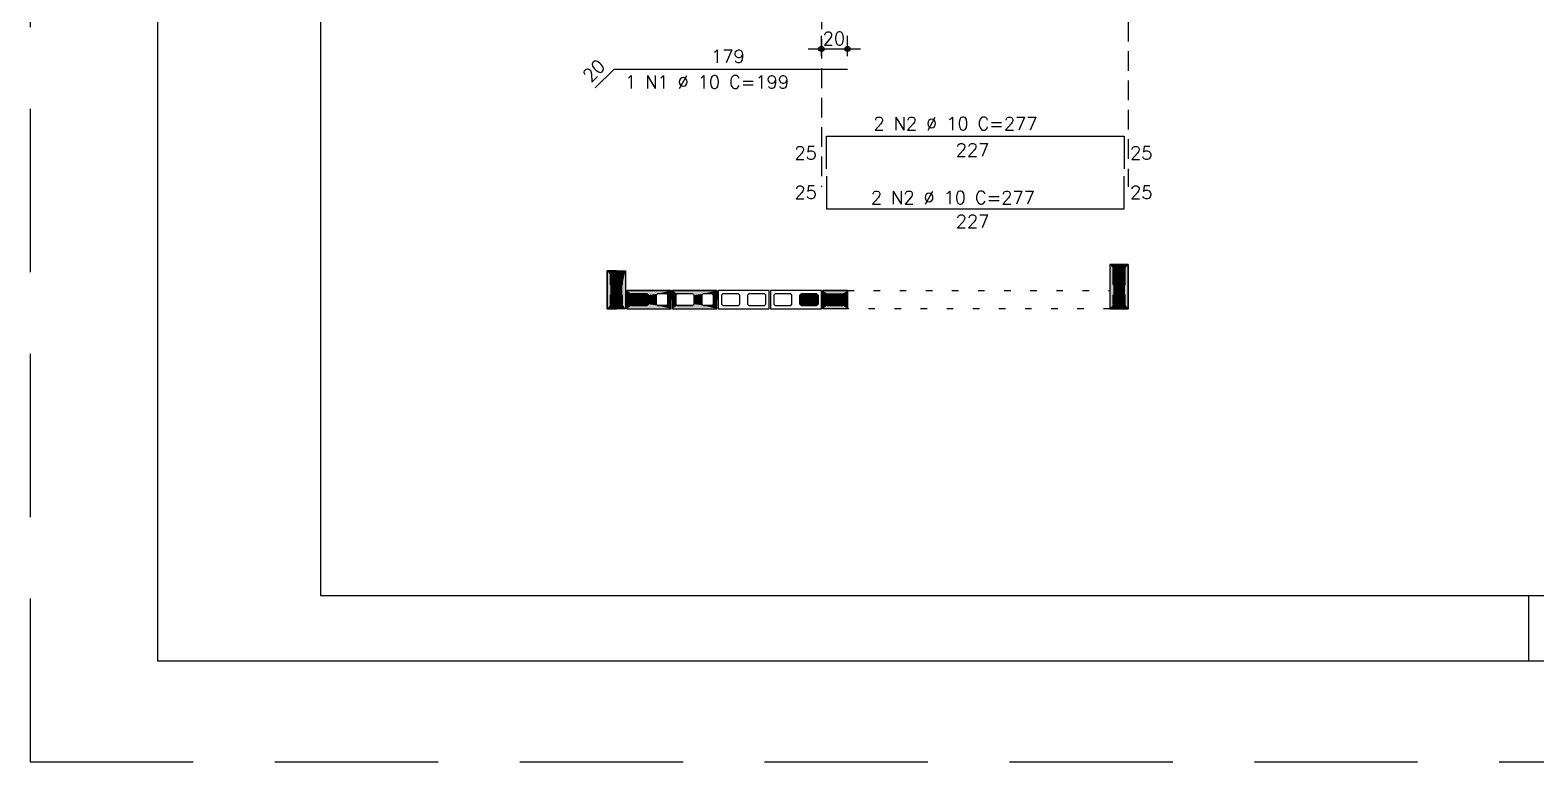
# Model space of a CAD drawing. Extents: x -1 to 122, y -1 to 61.
# Drawn here: x -1.06 to 22, y -1.45 to 9.76 of the extents above; entities that cross this region are included whole.
import ezdxf

# ---------------------------------------------------------------- set-up
doc = ezdxf.new("R2010")
doc.units = 0
doc.header["$MEASUREMENT"] = 0
for name, pattern in [('ESTILO_TQS_0001', [0.45, 0.3, -0.15]), ('ESTILO_TQS_0002', [0.4, 0.1, -0.3]), ('HIDDEN', [0.375, 0.25, -0.125])]:
    doc.linetypes.add(name, pattern=pattern)
doc.layers.get('0').update_dxf_attribs({"linetype": 'CONTINUOUS'})
doc.layers.get('Defpoints').update_dxf_attribs({"linetype": 'CONTINUOUS'})
for name, color, linetype in [('ARQ_FOLHA', 7, 'CONTINUOUS'), ('PENA_01', 1, 'CONTINUOUS'), ('PENA_02', 2, 'CONTINUOUS'), ('PENA_03', 3, 'CONTINUOUS'), ('PENA_05', 5, 'CONTINUOUS'), ('PENA_11', 252, 'CONTINUOUS'), ('PENA_21', 100, 'CONTINUOUS'), ('PENA_23', 50, 'CONTINUOUS'), ('PENA_27', 21, 'CONTINUOUS')]:
    doc.layers.add(name, color=color, linetype=linetype)
doc.styles.get("Standard").update_dxf_attribs({"font": 'ROMANS.SHX'})

# ---------------------------------------------------------------- blocks, each defined once
blk = doc.blocks.new('FOLHA A1+1 - 1102 X 594')
at = {"layer": 'ARQ_FOLHA', "color": 1}
blk.add_line((-979, 10), (-979, 0), dxfattribs=at)
for points in [[(-1189, 0), (0, 0), (0, 594), (-1189, 594)], [(-1164, 10), (-10, 10), (-10, 584), (-1164, 584)]]:
    blk.add_lwpolyline(points, close=True, dxfattribs=at)
at = {"layer": 'Defpoints', "color": 8, "linetype": 'HIDDEN', "ltscale": 100}
blk.add_lwpolyline([(-1208.5, 609.5), (-1208.5, -15.5), (19.5, -15.5), (19.5, 609.5)], close=True, dxfattribs=at)

msp = doc.modelspace()

# ---------------------------------------------------------------- linework, layer by layer
at = {"layer": 'PENA_01', "linetype": 'ESTILO_TQS_0001'}
for p, q in [((11.055, 15.019), (11.055, 7.354)), ((15.753, 14.384), (15.753, 7.354))]:
    msp.add_line(p, q, dxfattribs=at)
at = {"layer": 'PENA_01', "linetype": 'Continuous'}
for p, q in [((10.855, 9.468), (11.655, 9.468)), ((11.055, 9.355), (11.055, 9.668)), ((11.455, 9.355), (11.455, 9.668))]:
    msp.add_line(p, q, dxfattribs=at)
at = {"layer": 'PENA_01', "linetype": 'ESTILO_TQS_0001'}
for points in [[(7.845, 5.839), (7.825, 5.859), (7.825, 5.999), (7.845, 6.019), (7.985, 6.019), (8.005, 5.999), (8.005, 5.859), (7.985, 5.839), (7.845, 5.839)], [(7.845, 5.539), (7.825, 5.559), (7.825, 5.699), (7.845, 5.719), (7.985, 5.719), (8.005, 5.699), (8.005, 5.559), (7.985, 5.539), (7.845, 5.539)]]:
    msp.add_lwpolyline(points, dxfattribs=at)
at = {"layer": 'PENA_01', "linetype": 'Continuous'}
for points in [[(15.705, 5.859), (15.705, 6.099), (15.685, 6.119), (15.545, 6.119), (15.525, 6.099), (15.525, 5.859), (15.545, 5.839), (15.685, 5.839), (15.705, 5.859)], [(8.385, 5.719), (8.145, 5.719), (8.125, 5.699), (8.125, 5.559), (8.145, 5.539), (8.385, 5.539), (8.405, 5.559), (8.405, 5.699), (8.385, 5.719)], [(8.685, 5.719), (8.545, 5.719), (8.525, 5.699), (8.525, 5.559), (8.545, 5.539), (8.685, 5.539), (8.705, 5.559), (8.705, 5.699), (8.685, 5.719)], [(9.085, 5.719), (8.845, 5.719), (8.825, 5.699), (8.825, 5.559), (8.845, 5.539), (9.085, 5.539), (9.105, 5.559), (9.105, 5.699), (9.085, 5.719)], [(9.385, 5.719), (9.245, 5.719), (9.225, 5.699), (9.225, 5.559), (9.245, 5.539), (9.385, 5.539), (9.405, 5.559), (9.405, 5.699), (9.385, 5.719)], [(9.805, 5.699), (9.785, 5.719), (9.545, 5.719), (9.525, 5.699), (9.525, 5.559), (9.545, 5.539), (9.785, 5.539), (9.805, 5.559), (9.805, 5.699)], [(10.205, 5.699), (10.185, 5.719), (9.945, 5.719), (9.925, 5.699), (9.925, 5.559), (9.945, 5.539), (10.185, 5.539), (10.205, 5.559), (10.205, 5.699)], [(10.605, 5.699), (10.585, 5.719), (10.345, 5.719), (10.325, 5.699), (10.325, 5.559), (10.345, 5.539), (10.585, 5.539), (10.605, 5.559), (10.605, 5.699)], [(11.005, 5.699), (10.985, 5.719), (10.745, 5.719), (10.725, 5.699), (10.725, 5.559), (10.745, 5.539), (10.985, 5.539), (11.005, 5.559), (11.005, 5.699)], [(11.145, 5.719), (11.385, 5.719), (11.405, 5.699), (11.405, 5.559), (11.385, 5.539), (11.145, 5.539), (11.125, 5.559), (11.125, 5.699), (11.145, 5.719)], [(15.705, 5.559), (15.705, 5.699), (15.685, 5.719), (15.545, 5.719), (15.525, 5.699), (15.525, 5.559), (15.545, 5.539), (15.685, 5.539), (15.705, 5.559)]]:
    msp.add_lwpolyline(points, dxfattribs=at)
at = {"layer": 'PENA_02', "linetype": 'Continuous'}
for points in [[(7.775, 5.489), (7.775, 6.069), (8.055, 6.069), (8.055, 5.489), (7.775, 5.489)], [(15.755, 5.489), (15.755, 6.169), (15.475, 6.169), (15.475, 5.489), (15.755, 5.489)], [(8.755, 5.769), (8.075, 5.769), (8.075, 5.489), (8.755, 5.489), (8.755, 5.769)], [(9.455, 5.769), (8.775, 5.769), (8.775, 5.489), (9.455, 5.489), (9.455, 5.769)], [(10.255, 5.769), (9.475, 5.769), (9.475, 5.489), (10.255, 5.489), (10.255, 5.769)], [(11.055, 5.769), (10.275, 5.769), (10.275, 5.489), (11.055, 5.489), (11.055, 5.769)], [(11.075, 5.769), (11.455, 5.769), (11.455, 5.489), (11.075, 5.489), (11.075, 5.769)]]:
    msp.add_lwpolyline(points, dxfattribs=at)
for centre, radius in [((11.055, 9.468), 0.04), ((11.055, 9.468), 0.02), ((11.455, 9.468), 0.04), ((11.455, 9.468), 0.02)]:
    msp.add_circle(centre, radius, dxfattribs=at)
at = {"layer": 'PENA_03', "linetype": 'Continuous'}
for p, q in [((11.055, 9.155), (11.055, 9.155)), ((11.455, 9.155), (11.455, 9.155))]:
    msp.add_line(p, q, dxfattribs=at)
for points in [[(7.985, 6.019), (8.005, 5.999), (8.005, 5.859), (7.985, 5.839), (7.845, 5.839), (7.825, 5.859), (7.825, 5.999), (7.845, 6.019), (7.985, 6.019)], [(15.545, 5.839), (15.525, 5.859), (15.525, 6.099), (15.545, 6.119), (15.685, 6.119), (15.705, 6.099), (15.705, 5.859), (15.685, 5.839), (15.545, 5.839)], [(7.985, 5.719), (8.005, 5.699), (8.005, 5.559), (7.985, 5.539), (7.845, 5.539), (7.825, 5.559), (7.825, 5.699), (7.845, 5.719), (7.985, 5.719)], [(8.405, 5.559), (8.385, 5.539), (8.145, 5.539), (8.125, 5.559), (8.125, 5.699), (8.145, 5.719), (8.385, 5.719), (8.405, 5.699), (8.405, 5.559)], [(11.005, 5.559), (10.985, 5.539), (10.745, 5.539), (10.725, 5.559), (10.725, 5.699), (10.745, 5.719), (10.985, 5.719), (11.005, 5.699), (11.005, 5.559)], [(11.405, 5.559), (11.385, 5.539), (11.145, 5.539), (11.125, 5.559), (11.125, 5.699), (11.145, 5.719), (11.385, 5.719), (11.405, 5.699), (11.405, 5.559)], [(15.685, 5.719), (15.705, 5.699), (15.705, 5.559), (15.685, 5.539), (15.545, 5.539), (15.525, 5.559), (15.525, 5.699), (15.545, 5.719), (15.685, 5.719)]]:
    msp.add_lwpolyline(points, dxfattribs=at)
at = {"layer": 'PENA_03', "linetype": 'ESTILO_TQS_0002'}
msp.add_lwpolyline([(11.455, 5.769), (15.475, 5.769), (15.475, 5.489), (11.455, 5.489), (11.455, 5.769)], dxfattribs=at)
at = {"layer": 'PENA_03', "linetype": 'Continuous'}
for centre in [(15.615, 5.979), (7.915, 5.929), (7.915, 5.629), (8.265, 5.629), (10.865, 5.629), (11.265, 5.629), (15.615, 5.629)]:
    msp.add_circle(centre, 0.04, dxfattribs=at)
for points in [[(15.655, 5.979), (15.595, 6.013), (15.577, 5.992)], [(15.655, 5.979), (15.622, 6.018), (15.595, 6.013)], [(15.655, 5.979), (15.646, 6.004), (15.622, 6.018)], [(7.955, 5.929), (7.895, 5.963), (7.877, 5.942)], [(7.955, 5.929), (7.877, 5.942), (7.877, 5.915)], [(7.955, 5.929), (7.877, 5.915), (7.895, 5.894)], [(7.955, 5.929), (7.922, 5.968), (7.895, 5.963)], [(7.955, 5.929), (7.895, 5.894), (7.922, 5.889)], [(7.955, 5.929), (7.946, 5.954), (7.922, 5.968)], [(7.955, 5.929), (7.922, 5.889), (7.946, 5.903)], [(7.955, 5.929), (7.946, 5.903), (7.955, 5.929)], [(15.655, 5.979), (15.577, 5.992), (15.577, 5.965)], [(15.655, 5.979), (15.577, 5.965), (15.595, 5.944)], [(15.655, 5.979), (15.595, 5.944), (15.622, 5.939)], [(15.655, 5.979), (15.622, 5.939), (15.646, 5.953)], [(15.655, 5.979), (15.646, 5.953), (15.655, 5.979)], [(7.955, 5.629), (7.895, 5.663), (7.877, 5.642)], [(7.955, 5.629), (7.877, 5.642), (7.877, 5.615)], [(7.955, 5.629), (7.877, 5.615), (7.895, 5.594)], [(7.955, 5.629), (7.922, 5.668), (7.895, 5.663)], [(7.955, 5.629), (7.895, 5.594), (7.922, 5.589)], [(7.955, 5.629), (7.946, 5.654), (7.922, 5.668)], [(7.955, 5.629), (7.922, 5.589), (7.946, 5.603)], [(7.955, 5.629), (7.946, 5.603), (7.955, 5.629)], [(8.305, 5.629), (8.245, 5.663), (8.227, 5.642)], [(8.305, 5.629), (8.227, 5.642), (8.227, 5.615)], [(8.305, 5.629), (8.227, 5.615), (8.245, 5.594)], [(8.305, 5.629), (8.272, 5.668), (8.245, 5.663)], [(8.305, 5.629), (8.245, 5.594), (8.272, 5.589)], [(8.305, 5.629), (8.296, 5.654), (8.272, 5.668)], [(8.305, 5.629), (8.272, 5.589), (8.296, 5.603)], [(8.305, 5.629), (8.296, 5.603), (8.305, 5.629)], [(10.905, 5.629), (10.845, 5.663), (10.827, 5.642)], [(10.905, 5.629), (10.827, 5.642), (10.827, 5.615)], [(10.905, 5.629), (10.827, 5.615), (10.845, 5.594)], [(10.905, 5.629), (10.872, 5.668), (10.845, 5.663)], [(10.905, 5.629), (10.845, 5.594), (10.872, 5.589)], [(10.905, 5.629), (10.896, 5.654), (10.872, 5.668)], [(10.905, 5.629), (10.872, 5.589), (10.896, 5.603)], [(10.905, 5.629), (10.896, 5.603), (10.905, 5.629)], [(11.305, 5.629), (11.245, 5.663), (11.227, 5.642)], [(11.305, 5.629), (11.227, 5.642), (11.227, 5.615)], [(11.305, 5.629), (11.227, 5.615), (11.245, 5.594)], [(11.305, 5.629), (11.272, 5.668), (11.245, 5.663)], [(11.305, 5.629), (11.245, 5.594), (11.272, 5.589)], [(11.305, 5.629), (11.296, 5.654), (11.272, 5.668)], [(11.305, 5.629), (11.272, 5.589), (11.296, 5.603)], [(11.305, 5.629), (11.296, 5.603), (11.305, 5.629)], [(15.655, 5.629), (15.595, 5.663), (15.577, 5.642)], [(15.655, 5.629), (15.577, 5.642), (15.577, 5.615)], [(15.655, 5.629), (15.577, 5.615), (15.595, 5.594)], [(15.655, 5.629), (15.622, 5.668), (15.595, 5.663)], [(15.655, 5.629), (15.595, 5.594), (15.622, 5.589)], [(15.655, 5.629), (15.646, 5.654), (15.622, 5.668)], [(15.655, 5.629), (15.622, 5.589), (15.646, 5.603)], [(15.655, 5.629), (15.646, 5.603), (15.655, 5.629)]]:
    msp.add_solid(points, dxfattribs=at)
at = {"layer": 'PENA_05', "linetype": 'Continuous'}
for p, q in [((7.875, 9.155), (7.592, 8.872)), ((11.455, 9.155), (7.875, 9.155)), ((11.133, 7.631), (11.133, 8.131)), ((11.133, 8.131), (15.693, 8.131)), ((15.693, 8.131), (15.693, 7.631)), ((11.133, 7.517), (11.133, 7.017)), ((15.693, 7.017), (15.693, 7.517)), ((11.133, 7.017), (15.693, 7.017))]:
    msp.add_line(p, q, dxfattribs=at)
at = {"layer": 'PENA_11', "linetype": 'Continuous'}
for points in [[(7.985, 6.019), (7.845, 5.839), (7.825, 5.859)], [(7.985, 6.019), (7.825, 5.859), (7.825, 5.999)], [(7.985, 6.019), (7.825, 5.999), (7.845, 6.019)], [(7.985, 6.019), (7.985, 5.839), (7.845, 5.839)], [(7.985, 6.019), (7.845, 6.019), (7.985, 6.019)], [(7.985, 6.019), (8.005, 5.999), (8.005, 5.859)], [(7.985, 6.019), (8.005, 5.859), (7.985, 5.839)], [(15.545, 5.839), (15.525, 6.099), (15.545, 6.119)], [(15.545, 5.839), (15.525, 5.859), (15.525, 6.099)], [(15.545, 5.839), (15.545, 6.119), (15.685, 6.119)], [(15.545, 5.839), (15.685, 6.119), (15.705, 6.099)], [(15.545, 5.839), (15.705, 6.099), (15.705, 5.859)], [(15.545, 5.839), (15.705, 5.859), (15.685, 5.839)], [(15.545, 5.839), (15.685, 5.839), (15.545, 5.839)], [(7.985, 5.719), (7.845, 5.539), (7.825, 5.559)], [(7.985, 5.719), (7.825, 5.559), (7.825, 5.699)], [(7.985, 5.719), (7.825, 5.699), (7.845, 5.719)], [(7.985, 5.719), (7.985, 5.539), (7.845, 5.539)], [(7.985, 5.719), (7.845, 5.719), (7.985, 5.719)], [(7.985, 5.719), (8.005, 5.699), (8.005, 5.559)], [(7.985, 5.719), (8.005, 5.559), (7.985, 5.539)], [(8.405, 5.559), (8.125, 5.699), (8.145, 5.719)], [(8.405, 5.559), (8.125, 5.559), (8.125, 5.699)], [(8.405, 5.559), (8.145, 5.539), (8.125, 5.559)], [(8.405, 5.559), (8.145, 5.719), (8.385, 5.719)], [(8.405, 5.559), (8.385, 5.539), (8.145, 5.539)], [(8.405, 5.559), (8.385, 5.719), (8.405, 5.699)], [(8.405, 5.559), (8.405, 5.699), (8.405, 5.559)], [(11.005, 5.559), (10.725, 5.699), (10.745, 5.719)], [(11.005, 5.559), (10.725, 5.559), (10.725, 5.699)], [(11.005, 5.559), (10.745, 5.539), (10.725, 5.559)], [(11.005, 5.559), (10.745, 5.719), (10.985, 5.719)], [(11.005, 5.559), (10.985, 5.539), (10.745, 5.539)], [(11.005, 5.559), (10.985, 5.719), (11.005, 5.699)], [(11.005, 5.559), (11.005, 5.699), (11.005, 5.559)], [(11.405, 5.559), (11.125, 5.699), (11.145, 5.719)], [(11.405, 5.559), (11.125, 5.559), (11.125, 5.699)], [(11.405, 5.559), (11.145, 5.539), (11.125, 5.559)], [(11.405, 5.559), (11.145, 5.719), (11.385, 5.719)], [(11.405, 5.559), (11.385, 5.539), (11.145, 5.539)], [(11.405, 5.559), (11.385, 5.719), (11.405, 5.699)], [(11.405, 5.559), (11.405, 5.699), (11.405, 5.559)], [(15.685, 5.719), (15.545, 5.539), (15.525, 5.559)], [(15.685, 5.719), (15.525, 5.559), (15.525, 5.699)], [(15.685, 5.719), (15.525, 5.699), (15.545, 5.719)], [(15.685, 5.719), (15.685, 5.539), (15.545, 5.539)], [(15.685, 5.719), (15.545, 5.719), (15.685, 5.719)], [(15.685, 5.719), (15.705, 5.699), (15.705, 5.559)], [(15.685, 5.719), (15.705, 5.559), (15.685, 5.539)]]:
    msp.add_solid(points, dxfattribs=at)
at = {"layer": 'PENA_21', "linetype": 'Continuous'}
for points in [[(15.615, 5.489), (15.615, 5.539), (15.545, 5.539), (15.525, 5.559), (15.525, 5.699), (15.545, 5.719), (15.615, 5.719), (15.615, 5.839), (15.545, 5.839), (15.525, 5.859), (15.525, 6.099), (15.545, 6.119), (15.615, 6.119), (15.615, 6.169), (15.475, 6.169), (15.475, 5.489), (15.615, 5.489)], [(15.615, 5.489), (15.615, 5.539), (15.685, 5.539), (15.705, 5.559), (15.705, 5.699), (15.685, 5.719), (15.615, 5.719), (15.615, 5.839), (15.685, 5.839), (15.705, 5.859), (15.705, 6.099), (15.685, 6.119), (15.615, 6.119), (15.615, 6.169), (15.755, 6.169), (15.755, 5.489), (15.615, 5.489)], [(8.755, 5.629), (8.705, 5.629), (8.705, 5.699), (8.685, 5.719), (8.545, 5.719), (8.525, 5.699), (8.525, 5.629), (8.405, 5.629), (8.405, 5.699), (8.385, 5.719), (8.145, 5.719), (8.125, 5.699), (8.125, 5.629), (8.075, 5.629), (8.075, 5.769), (8.755, 5.769), (8.755, 5.629)], [(9.455, 5.629), (9.405, 5.629), (9.405, 5.699), (9.385, 5.719), (9.245, 5.719), (9.225, 5.699), (9.225, 5.629), (9.105, 5.629), (9.105, 5.699), (9.085, 5.719), (8.845, 5.719), (8.825, 5.699), (8.825, 5.629), (8.775, 5.629), (8.775, 5.769), (9.455, 5.769), (9.455, 5.629)], [(8.755, 5.629), (8.705, 5.629), (8.705, 5.559), (8.685, 5.539), (8.545, 5.539), (8.525, 5.559), (8.525, 5.629), (8.405, 5.629), (8.405, 5.559), (8.385, 5.539), (8.145, 5.539), (8.125, 5.559), (8.125, 5.629), (8.075, 5.629), (8.075, 5.489), (8.755, 5.489), (8.755, 5.629)], [(9.455, 5.629), (9.405, 5.629), (9.405, 5.559), (9.385, 5.539), (9.245, 5.539), (9.225, 5.559), (9.225, 5.629), (9.105, 5.629), (9.105, 5.559), (9.085, 5.539), (8.845, 5.539), (8.825, 5.559), (8.825, 5.629), (8.775, 5.629), (8.775, 5.489), (9.455, 5.489), (9.455, 5.629)]]:
    msp.add_lwpolyline(points, dxfattribs=at)
for points in [[(15.615, 6.169), (15.475, 6.169), (15.545, 6.119)], [(15.545, 6.119), (15.475, 6.169), (15.525, 6.099)], [(15.475, 6.169), (15.525, 5.559), (15.525, 6.099)], [(15.475, 5.489), (15.525, 5.559), (15.475, 6.169)], [(15.525, 6.099), (15.525, 5.559), (15.525, 5.699)], [(15.525, 6.099), (15.525, 5.859), (15.525, 5.699)], [(15.615, 6.119), (15.615, 6.169), (15.545, 6.119)], [(15.685, 6.119), (15.615, 6.119), (15.755, 6.169)], [(15.615, 6.119), (15.615, 6.169), (15.755, 6.169)], [(15.705, 6.099), (15.685, 6.119), (15.755, 6.169)], [(15.705, 5.859), (15.755, 6.169), (15.705, 5.699)], [(15.705, 5.699), (15.755, 6.169), (15.705, 5.559)], [(15.755, 6.169), (15.755, 5.489), (15.705, 5.559)], [(15.705, 5.859), (15.705, 6.099), (15.755, 6.169)], [(8.755, 5.769), (8.145, 5.719), (8.075, 5.769)], [(8.145, 5.719), (8.125, 5.699), (8.075, 5.769)], [(8.075, 5.769), (8.125, 5.699), (8.075, 5.629)], [(8.385, 5.719), (8.145, 5.719), (8.755, 5.769)], [(8.405, 5.699), (8.385, 5.719), (8.755, 5.769)], [(8.755, 5.769), (8.545, 5.719), (8.405, 5.699)], [(8.755, 5.769), (8.685, 5.719), (8.545, 5.719)], [(8.755, 5.769), (8.705, 5.699), (8.685, 5.719)], [(8.755, 5.769), (8.755, 5.629), (8.705, 5.629)], [(8.755, 5.769), (8.705, 5.629), (8.705, 5.699)], [(9.455, 5.769), (8.845, 5.719), (8.775, 5.769)], [(8.845, 5.719), (8.825, 5.699), (8.775, 5.769)], [(8.775, 5.769), (8.825, 5.699), (8.775, 5.629)], [(9.085, 5.719), (8.845, 5.719), (9.455, 5.769)], [(9.105, 5.699), (9.085, 5.719), (9.455, 5.769)], [(9.455, 5.769), (9.245, 5.719), (9.105, 5.699)], [(9.455, 5.769), (9.385, 5.719), (9.245, 5.719)], [(9.455, 5.769), (9.405, 5.699), (9.385, 5.719)], [(9.455, 5.769), (9.455, 5.629), (9.405, 5.629)], [(9.455, 5.769), (9.405, 5.629), (9.405, 5.699)], [(15.545, 5.719), (15.525, 5.859), (15.525, 5.699)], [(15.545, 5.719), (15.545, 5.839), (15.525, 5.859)], [(15.615, 5.719), (15.545, 5.839), (15.545, 5.719)], [(15.615, 5.719), (15.615, 5.839), (15.545, 5.839)], [(15.615, 5.719), (15.685, 5.839), (15.685, 5.719)], [(15.615, 5.719), (15.615, 5.839), (15.685, 5.839)], [(15.685, 5.839), (15.705, 5.859), (15.685, 5.719)], [(15.685, 5.719), (15.705, 5.859), (15.705, 5.699)], [(8.125, 5.699), (8.125, 5.629), (8.075, 5.629)], [(8.075, 5.489), (8.125, 5.559), (8.075, 5.629)], [(8.125, 5.559), (8.125, 5.629), (8.075, 5.629)], [(8.145, 5.539), (8.125, 5.559), (8.075, 5.489)], [(8.755, 5.489), (8.145, 5.539), (8.075, 5.489)], [(8.385, 5.539), (8.145, 5.539), (8.755, 5.489)], [(8.405, 5.559), (8.385, 5.539), (8.755, 5.489)], [(8.405, 5.629), (8.405, 5.699), (8.545, 5.719)], [(8.405, 5.629), (8.545, 5.719), (8.525, 5.699)], [(8.405, 5.629), (8.525, 5.699), (8.525, 5.629)], [(8.405, 5.629), (8.405, 5.559), (8.545, 5.539)], [(8.405, 5.629), (8.545, 5.539), (8.525, 5.559)], [(8.405, 5.629), (8.525, 5.559), (8.525, 5.629)], [(8.755, 5.489), (8.545, 5.539), (8.405, 5.559)], [(8.755, 5.489), (8.685, 5.539), (8.545, 5.539)], [(8.755, 5.489), (8.705, 5.559), (8.685, 5.539)], [(8.755, 5.489), (8.755, 5.629), (8.705, 5.629)], [(8.755, 5.489), (8.705, 5.629), (8.705, 5.559)], [(8.825, 5.699), (8.825, 5.629), (8.775, 5.629)], [(8.775, 5.489), (8.825, 5.559), (8.775, 5.629)], [(8.825, 5.559), (8.825, 5.629), (8.775, 5.629)], [(8.845, 5.539), (8.825, 5.559), (8.775, 5.489)], [(9.455, 5.489), (8.845, 5.539), (8.775, 5.489)], [(9.085, 5.539), (8.845, 5.539), (9.455, 5.489)], [(9.105, 5.559), (9.085, 5.539), (9.455, 5.489)], [(9.105, 5.629), (9.105, 5.699), (9.245, 5.719)], [(9.105, 5.629), (9.245, 5.719), (9.225, 5.699)], [(9.105, 5.629), (9.225, 5.699), (9.225, 5.629)], [(9.105, 5.629), (9.105, 5.559), (9.245, 5.539)], [(9.105, 5.629), (9.245, 5.539), (9.225, 5.559)], [(9.105, 5.629), (9.225, 5.559), (9.225, 5.629)], [(9.455, 5.489), (9.245, 5.539), (9.105, 5.559)], [(9.455, 5.489), (9.385, 5.539), (9.245, 5.539)], [(9.455, 5.489), (9.405, 5.559), (9.385, 5.539)], [(9.455, 5.489), (9.455, 5.629), (9.405, 5.629)], [(9.455, 5.489), (9.405, 5.629), (9.405, 5.559)], [(15.545, 5.539), (15.525, 5.559), (15.475, 5.489)], [(15.545, 5.539), (15.475, 5.489), (15.615, 5.489)], [(15.545, 5.539), (15.615, 5.489), (15.615, 5.539)], [(15.755, 5.489), (15.615, 5.489), (15.685, 5.539)], [(15.685, 5.539), (15.615, 5.489), (15.615, 5.539)], [(15.705, 5.559), (15.755, 5.489), (15.685, 5.539)]]:
    msp.add_solid(points, dxfattribs=at)
at = {"layer": 'PENA_23', "linetype": 'Continuous'}
for points in [[(11.405, 5.629), (11.455, 5.629), (11.455, 5.769), (11.075, 5.769), (11.075, 5.629), (11.125, 5.629), (11.125, 5.699), (11.145, 5.719), (11.385, 5.719), (11.405, 5.699), (11.405, 5.629)], [(11.405, 5.629), (11.455, 5.629), (11.455, 5.489), (11.075, 5.489), (11.075, 5.629), (11.125, 5.629), (11.125, 5.559), (11.145, 5.539), (11.385, 5.539), (11.405, 5.559), (11.405, 5.629)]]:
    msp.add_lwpolyline(points, dxfattribs=at)
for points in [[(11.455, 5.769), (11.075, 5.769), (11.145, 5.719)], [(11.075, 5.769), (11.075, 5.629), (11.125, 5.629)], [(11.075, 5.769), (11.125, 5.629), (11.125, 5.699)], [(11.075, 5.769), (11.125, 5.699), (11.145, 5.719)], [(11.455, 5.769), (11.145, 5.719), (11.385, 5.719)], [(11.455, 5.769), (11.385, 5.719), (11.405, 5.699)], [(11.455, 5.769), (11.405, 5.699), (11.455, 5.629)], [(11.075, 5.489), (11.075, 5.629), (11.125, 5.629)], [(11.075, 5.489), (11.125, 5.629), (11.125, 5.559)], [(11.075, 5.489), (11.125, 5.559), (11.145, 5.539)], [(11.455, 5.489), (11.075, 5.489), (11.145, 5.539)], [(11.455, 5.489), (11.145, 5.539), (11.385, 5.539)], [(11.455, 5.489), (11.385, 5.539), (11.405, 5.559)], [(11.455, 5.629), (11.405, 5.699), (11.405, 5.629)], [(11.455, 5.489), (11.405, 5.559), (11.455, 5.629)], [(11.455, 5.629), (11.405, 5.559), (11.405, 5.629)]]:
    msp.add_solid(points, dxfattribs=at)
at = {"layer": 'PENA_27', "linetype": 'Continuous'}
for points in [[(7.775, 6.069), (7.775, 5.489), (7.915, 5.489), (7.915, 5.539), (7.845, 5.539), (7.825, 5.559), (7.825, 5.699), (7.845, 5.719), (7.915, 5.719), (7.915, 5.839), (7.845, 5.839), (7.825, 5.859), (7.825, 5.999), (7.845, 6.019), (7.915, 6.019), (7.915, 6.069), (7.775, 6.069)], [(8.055, 6.069), (8.055, 5.489), (7.915, 5.489), (7.915, 5.539), (7.985, 5.539), (8.005, 5.559), (8.005, 5.699), (7.985, 5.719), (7.915, 5.719), (7.915, 5.839), (7.985, 5.839), (8.005, 5.859), (8.005, 5.999), (7.985, 6.019), (7.915, 6.019), (7.915, 6.069), (8.055, 6.069)]]:
    msp.add_lwpolyline(points, dxfattribs=at)
for points in [[(7.915, 6.069), (7.775, 6.069), (7.845, 6.019)], [(7.845, 6.019), (7.775, 6.069), (7.825, 5.999)], [(7.775, 6.069), (7.825, 5.699), (7.825, 5.999)], [(7.775, 6.069), (7.825, 5.559), (7.825, 5.699)], [(7.775, 5.489), (7.825, 5.559), (7.775, 6.069)], [(7.825, 5.999), (7.825, 5.699), (7.825, 5.859)], [(7.915, 6.019), (7.915, 6.069), (7.845, 6.019)], [(7.985, 6.019), (7.915, 6.019), (8.055, 6.069)], [(7.915, 6.019), (7.915, 6.069), (8.055, 6.069)], [(8.005, 5.999), (7.985, 6.019), (8.055, 6.069)], [(8.005, 5.859), (8.055, 6.069), (8.005, 5.699)], [(8.005, 5.699), (8.055, 6.069), (8.005, 5.559)], [(8.055, 6.069), (8.055, 5.489), (8.005, 5.559)], [(8.005, 5.859), (8.005, 5.999), (8.055, 6.069)], [(7.825, 5.699), (7.845, 5.719), (7.825, 5.859)], [(7.825, 5.859), (7.845, 5.719), (7.845, 5.839)], [(7.845, 5.719), (7.915, 5.719), (7.845, 5.839)], [(7.845, 5.839), (7.915, 5.719), (7.915, 5.839)], [(7.915, 5.719), (7.985, 5.839), (7.985, 5.719)], [(7.915, 5.719), (7.915, 5.839), (7.985, 5.839)], [(7.985, 5.839), (8.005, 5.859), (7.985, 5.719)], [(7.985, 5.719), (8.005, 5.859), (8.005, 5.699)], [(7.775, 5.489), (7.845, 5.539), (7.825, 5.559)], [(7.915, 5.489), (7.845, 5.539), (7.775, 5.489)], [(7.915, 5.489), (7.915, 5.539), (7.845, 5.539)], [(8.055, 5.489), (7.915, 5.489), (7.985, 5.539)], [(7.985, 5.539), (7.915, 5.489), (7.915, 5.539)], [(8.005, 5.559), (8.055, 5.489), (7.985, 5.539)]]:
    msp.add_solid(points, dxfattribs=at)

# ---------------------------------------------------------------- block references
at = {"xscale": 0.09999999999999938, "yscale": 0.09999999999999938, "zscale": 0.09999999999999938}
msp.add_blockref('FOLHA A1+1 - 1102 X 594', (119.786, 0.1), dxfattribs=at)

# ---------------------------------------------------------------- texts
at = {"layer": 'PENA_03', "linetype": 'Continuous'}
for s, p in [('20', (11.075, 9.528)), ('179', (9.365, 9.255)), ('1 N1 %%c 10 C=199', (8.047, 8.862)), ('2 N2 %%c 10 C=277', (11.853, 8.225)), ('25', (10.643, 7.776)), ('227', (13.113, 7.821)), ('25', (15.783, 7.776)), ('25', (10.643, 7.172)), ('2 N2 %%c 10 C=277', (11.813, 7.092)), ('25', (15.783, 7.172)), ('227', (13.113, 6.727))]:
    msp.add_text(s, height=0.2, dxfattribs=at).set_placement(p)
msp.add_text('20', height=0.2, rotation=45, dxfattribs=at).set_placement((7.521, 8.943))

doc.saveas('drawing.dxf')
